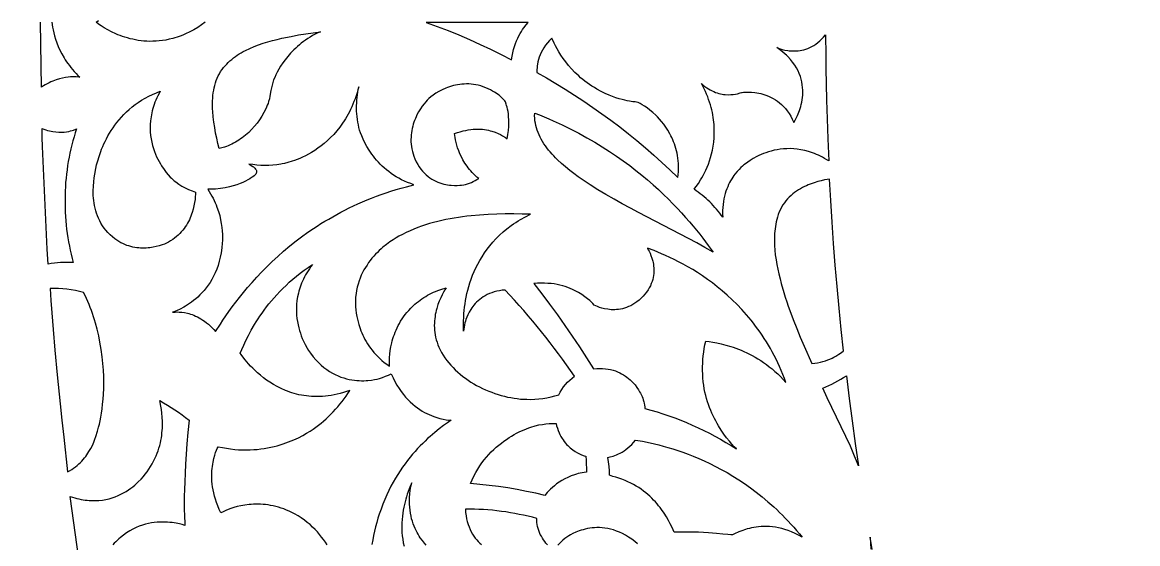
# Model space of a CAD drawing. Extents: x -570 to 570, y -570 to 570.
# Drawn here: x -482.2 to -340.3, y -66.3 to 0 of the extents above; entities that cross this region are included whole.
import ezdxf

# ---------------------------------------------------------------- set-up
doc = ezdxf.new("R2010")
doc.units = 0
doc.layers.add('LAYER_1', color=18, linetype='CONTINUOUS')
doc.layers.add('LAYER_2', color=174, linetype='CONTINUOUS')

msp = doc.modelspace()

# ---------------------------------------------------------------- linework, layer by layer
at = {"layer": 'LAYER_1'}
for points in [[(-458.91, 0), (-459.38, -0.34), (-459.87, -0.66), (-460.38, -0.96), (-460.89, -1.23), (-461.42, -1.48), (-461.69, -1.6), (-461.96, -1.7), (-462.23, -1.8), (-462.51, -1.9), (-462.79, -1.98), (-463.06, -2.06), (-463.5, -2.16), (-463.92, -2.25), (-464.35, -2.32), (-464.76, -2.36), (-465.17, -2.4), (-465.57, -2.41), (-465.96, -2.42), (-466.34, -2.4), (-466.72, -2.38), (-467.09, -2.34), (-467.45, -2.29), (-467.8, -2.23), (-468.15, -2.16), (-468.48, -2.08), (-468.81, -1.99), (-469.13, -1.9), (-469.44, -1.79), (-469.74, -1.68), (-470.03, -1.57), (-470.3, -1.45), (-470.83, -1.21), (-471.32, -0.96), (-471.76, -0.7), (-472.15, -0.45), (-472.5, -0.22), (-472.8, 0), (-472.5, 0.22)], [(-478.45, 0), (-478.35, -0.6), (-478.28, -0.95), (-478.19, -1.33), (-478.08, -1.73), (-477.95, -2.16), (-477.79, -2.6), (-477.61, -3.06), (-477.4, -3.53), (-477.16, -4.02), (-476.88, -4.51), (-476.72, -4.76), (-476.56, -5.01), (-476.39, -5.25), (-476.2, -5.5), (-476.01, -5.75), (-475.8, -6), (-475.58, -6.25), (-475.35, -6.5), (-475.11, -6.74), (-474.86, -6.99), (-475.01, -6.97), (-475.32, -6.94), (-475.53, -6.93), (-475.77, -6.93), (-476.05, -6.94), (-476.36, -6.96), (-476.7, -7.01), (-477.07, -7.09), (-477.46, -7.19), (-477.88, -7.32), (-478.32, -7.49), (-478.55, -7.58), (-478.79, -7.69), (-479.02, -7.81), (-479.27, -7.94), (-479.51, -8.09), (-479.77, -8.24), (-479.9, 0)], [(-443.42, -66.42), (-443.63, -66.09), (-443.86, -65.76), (-444.11, -65.43), (-444.37, -65.1), (-444.64, -64.78), (-444.94, -64.46), (-445.25, -64.16), (-445.58, -63.85), (-445.93, -63.56), (-446.3, -63.28), (-446.69, -63), (-447.1, -62.74), (-447.54, -62.49), (-447.89, -62.31), (-448.23, -62.14), (-448.58, -61.99), (-448.92, -61.86), (-449.26, -61.74), (-449.6, -61.63), (-449.94, -61.54), (-450.27, -61.47), (-450.6, -61.4), (-450.93, -61.35), (-451.25, -61.31), (-451.56, -61.28), (-451.87, -61.26), (-452.18, -61.25), (-452.48, -61.25), (-452.77, -61.26), (-453.06, -61.27), (-453.34, -61.29), (-453.87, -61.36), (-454.38, -61.45), (-454.85, -61.55), (-455.28, -61.67), (-455.67, -61.8), (-456.01, -61.93), (-456.31, -62.06), (-456.63, -62.21), (-456.94, -62.37), (-457.14, -61.92), (-457.32, -61.48), (-457.48, -61.05), (-457.62, -60.63), (-457.74, -60.22), (-457.83, -59.82), (-457.91, -59.43), (-457.98, -59.05), (-458.02, -58.69), (-458.06, -58.33), (-458.08, -57.98), (-458.08, -57.65), (-458.08, -57.33), (-458.06, -57.02), (-458.04, -56.72), (-458.01, -56.44), (-457.97, -56.17), (-457.92, -55.92), (-457.82, -55.45), (-457.71, -55.04), (-457.59, -54.69), (-457.48, -54.4), (-457.38, -54.18), (-457.28, -53.94), (-456.74, -54.05), (-456.21, -54.15), (-455.69, -54.23), (-455.17, -54.29), (-454.67, -54.33), (-454.18, -54.35), (-453.69, -54.35), (-453.21, -54.35), (-452.75, -54.32), (-452.29, -54.28), (-451.84, -54.23), (-451.41, -54.17), (-450.98, -54.1), (-450.57, -54.01), (-450.16, -53.92), (-449.77, -53.82), (-449.39, -53.71), (-449.02, -53.59), (-448.66, -53.47), (-448.32, -53.34), (-447.98, -53.21), (-447.66, -53.07), (-447.06, -52.8), (-446.51, -52.51), (-446.02, -52.24), (-445.58, -51.97), (-445.2, -51.72), (-444.86, -51.47), (-444.52, -51.22), (-444.18, -50.95), (-443.86, -50.68), (-443.54, -50.4), (-443.23, -50.1), (-442.92, -49.8), (-442.62, -49.49), (-442.33, -49.18), (-442.05, -48.86), (-441.78, -48.53), (-441.51, -48.19), (-441.25, -47.85), (-441, -47.51), (-440.76, -47.16), (-440.52, -46.8), (-440.93, -46.94), (-441.33, -47.07), (-441.73, -47.18), (-442.12, -47.27), (-442.51, -47.35), (-442.89, -47.42), (-443.26, -47.48), (-443.63, -47.52), (-443.99, -47.55), (-444.35, -47.57), (-444.7, -47.57), (-445.05, -47.57), (-445.38, -47.55), (-445.72, -47.53), (-446.05, -47.49), (-446.37, -47.45), (-446.68, -47.39), (-446.99, -47.33), (-447.29, -47.26), (-447.59, -47.18), (-447.88, -47.09), (-448.17, -47), (-448.45, -46.9), (-448.72, -46.79), (-449.25, -46.56), (-449.75, -46.31), (-450.23, -46.05), (-450.68, -45.76), (-451.11, -45.47), (-451.52, -45.17), (-451.9, -44.87), (-452.25, -44.57), (-452.58, -44.27), (-452.88, -43.97), (-453.16, -43.69), (-453.41, -43.41), (-453.83, -42.92), (-454.15, -42.51), (-454.36, -42.21), (-454.47, -42.06), (-454.26, -41.57), (-454.01, -41.03), (-453.74, -40.44), (-453.42, -39.8), (-453.06, -39.13), (-452.65, -38.43), (-452.43, -38.07), (-452.2, -37.7), (-451.95, -37.33), (-451.69, -36.95), (-451.41, -36.57), (-451.12, -36.18), (-450.81, -35.79), (-450.49, -35.4), (-450.16, -35.01), (-449.8, -34.62), (-449.43, -34.23), (-449.04, -33.83), (-448.64, -33.44), (-448.22, -33.05), (-447.78, -32.66), (-447.31, -32.28), (-446.84, -31.9), (-446.34, -31.52), (-445.82, -31.15), (-445.28, -30.79), (-445.47, -31.05), (-445.66, -31.32), (-445.83, -31.58), (-446, -31.85), (-446.15, -32.11), (-446.29, -32.37), (-446.42, -32.63), (-446.54, -32.89), (-446.65, -33.15), (-446.76, -33.4), (-446.85, -33.66), (-446.93, -33.91), (-447.01, -34.16), (-447.07, -34.41), (-447.18, -34.9), (-447.25, -35.38), (-447.3, -35.86), (-447.32, -36.32), (-447.32, -36.77), (-447.3, -37.21), (-447.25, -37.63), (-447.19, -38.04), (-447.11, -38.44), (-447.02, -38.82), (-446.92, -39.18), (-446.81, -39.53), (-446.69, -39.86), (-446.57, -40.17), (-446.44, -40.46), (-446.19, -40.97), (-445.96, -41.4), (-445.76, -41.73), (-445.53, -42.06), (-445.2, -42.5), (-444.86, -42.89), (-444.51, -43.25), (-444.16, -43.58), (-443.81, -43.88), (-443.45, -44.15), (-443.09, -44.39), (-442.73, -44.6), (-442.37, -44.78), (-442.01, -44.95), (-441.65, -45.09), (-441.3, -45.2), (-440.95, -45.3), (-440.6, -45.38), (-440.27, -45.44), (-439.94, -45.49), (-439.62, -45.52), (-439.31, -45.54), (-439.02, -45.55), (-438.73, -45.55), (-438.46, -45.54), (-438.21, -45.52), (-437.75, -45.47), (-437.36, -45.41), (-437.06, -45.34), (-436.74, -45.26), (-436.36, -45.13), (-435.98, -44.99), (-435.61, -44.83), (-435.24, -44.66), (-435.02, -45.17), (-434.78, -45.65), (-434.53, -46.11), (-434.26, -46.53), (-433.99, -46.93), (-433.71, -47.3), (-433.42, -47.64), (-433.13, -47.96), (-432.83, -48.26), (-432.52, -48.53), (-432.22, -48.78), (-431.91, -49.01), (-431.6, -49.22), (-431.3, -49.41), (-431, -49.58), (-430.7, -49.73), (-430.41, -49.87), (-430.12, -49.99), (-429.85, -50.09), (-429.58, -50.19), (-429.08, -50.34), (-428.64, -50.44), (-428.27, -50.51), (-427.97, -50.56), (-427.64, -50.59), (-428.1, -50.9), (-428.6, -51.26), (-429.14, -51.67), (-429.71, -52.13), (-430.31, -52.65), (-430.62, -52.92), (-430.93, -53.22), (-431.25, -53.53), (-431.57, -53.85), (-431.89, -54.19), (-432.21, -54.54), (-432.53, -54.91), (-432.85, -55.29), (-433.17, -55.69), (-433.48, -56.11), (-433.8, -56.55), (-434.1, -57), (-434.41, -57.47), (-434.71, -57.95), (-435, -58.46), (-435.28, -58.98), (-435.55, -59.52), (-435.82, -60.08), (-436.07, -60.65), (-436.32, -61.25), (-436.55, -61.87), (-436.77, -62.5), (-436.94, -63.04), (-437.1, -63.59), (-437.25, -64.13), (-437.38, -64.69), (-437.5, -65.24), (-437.61, -65.8), (-437.71, -66.36)], [(-474.98, -68.2), (-476.09, -60.27), (-475.81, -60.36), (-475.53, -60.45), (-475.25, -60.53), (-474.98, -60.59), (-474.71, -60.65), (-474.44, -60.7), (-474.18, -60.73), (-473.92, -60.76), (-473.67, -60.79), (-473.42, -60.8), (-472.93, -60.8), (-472.46, -60.78), (-472.01, -60.73), (-471.57, -60.65), (-471.15, -60.55), (-470.75, -60.44), (-470.36, -60.3), (-469.99, -60.15), (-469.64, -59.98), (-469.3, -59.81), (-468.98, -59.62), (-468.68, -59.43), (-468.4, -59.23), (-468.13, -59.03), (-467.88, -58.83), (-467.65, -58.62), (-467.44, -58.43), (-467.07, -58.06), (-466.77, -57.72), (-466.55, -57.45), (-466.32, -57.15), (-466.08, -56.81), (-465.87, -56.47), (-465.67, -56.13), (-465.48, -55.79), (-465.32, -55.46), (-465.17, -55.12), (-465.03, -54.78), (-464.91, -54.45), (-464.81, -54.12), (-464.71, -53.79), (-464.63, -53.46), (-464.56, -53.14), (-464.5, -52.82), (-464.46, -52.5), (-464.42, -52.19), (-464.39, -51.89), (-464.37, -51.59), (-464.36, -51.3), (-464.36, -50.73), (-464.39, -50.2), (-464.43, -49.7), (-464.49, -49.23), (-464.56, -48.81), (-464.7, -48.09), (-464.21, -48.36), (-463.72, -48.65), (-463.25, -48.94), (-462.77, -49.25), (-462.31, -49.57), (-461.86, -49.9), (-461.41, -50.24), (-460.97, -50.59), (-461.12, -52.12), (-461.25, -53.56), (-461.35, -54.91), (-461.43, -56.16), (-461.49, -57.32), (-461.53, -58.39), (-461.56, -59.37), (-461.58, -60.25), (-461.58, -61.74), (-461.55, -62.85), (-461.53, -63.58), (-461.51, -63.94), (-461.86, -63.83), (-462.19, -63.75), (-462.62, -63.67), (-463.13, -63.59), (-463.41, -63.56), (-463.7, -63.54), (-464.02, -63.52), (-464.34, -63.52), (-464.68, -63.53), (-465.03, -63.55), (-465.4, -63.59), (-465.77, -63.64), (-466.15, -63.71), (-466.53, -63.81), (-466.92, -63.92), (-467.32, -64.06), (-467.72, -64.23), (-468.12, -64.42), (-468.52, -64.64), (-468.92, -64.89), (-469.32, -65.17), (-469.71, -65.49), (-469.91, -65.66), (-470.1, -65.84), (-470.3, -66.02), (-470.49, -66.22), (-470.68, -66.43)], [(-430.81, -66.44), (-431.03, -66.19), (-431.28, -65.88), (-431.55, -65.51), (-431.69, -65.3), (-431.82, -65.07), (-431.96, -64.84), (-432.09, -64.58), (-432.21, -64.32), (-432.33, -64.03), (-432.45, -63.74), (-432.55, -63.42), (-432.65, -63.1), (-432.73, -62.76), (-432.8, -62.4), (-432.86, -62.03), (-432.9, -61.64), (-432.93, -61.24), (-432.93, -60.83), (-432.92, -60.4), (-432.88, -59.95), (-432.82, -59.49), (-432.74, -59.02), (-432.63, -58.53), (-432.82, -58.94), (-433.01, -59.43), (-433.21, -59.99), (-433.31, -60.3), (-433.4, -60.62), (-433.49, -60.95), (-433.57, -61.3), (-433.65, -61.65), (-433.72, -62.02), (-433.78, -62.4), (-433.83, -62.79), (-433.87, -63.19), (-433.89, -63.6), (-433.91, -64.01), (-433.9, -64.43), (-433.89, -64.85), (-433.85, -65.28), (-433.79, -65.71), (-433.72, -66.15), (-433.62, -66.58)], [(-415.38, -66.42), (-415.56, -66.21), (-415.72, -66), (-415.87, -65.78), (-416.02, -65.55), (-416.15, -65.32), (-416.28, -65.09), (-416.39, -64.85), (-416.48, -64.6), (-416.56, -64.35), (-416.63, -64.1), (-416.68, -63.85), (-416.71, -63.59), (-416.72, -63.33), (-416.72, -63.07), (-417.28, -62.92), (-417.84, -62.79), (-418.4, -62.66), (-418.96, -62.54), (-419.52, -62.43), (-420.09, -62.33), (-420.66, -62.24), (-421.23, -62.16), (-421.8, -62.09), (-422.37, -62.03), (-422.95, -61.98), (-423.52, -61.94), (-424.1, -61.91), (-424.67, -61.88), (-425.24, -61.87), (-425.82, -61.87), (-425.78, -62.3), (-425.73, -62.71), (-425.66, -63.1), (-425.57, -63.47), (-425.46, -63.82), (-425.34, -64.15), (-425.21, -64.46), (-425.06, -64.76), (-424.9, -65.04), (-424.73, -65.3), (-424.55, -65.55), (-424.37, -65.78), (-424.17, -65.99), (-423.98, -66.19), (-423.78, -66.38)], [(-403.93, -66.3), (-404.27, -66), (-404.65, -65.71), (-405.04, -65.44), (-405.44, -65.2), (-405.83, -64.99), (-406.21, -64.81), (-406.59, -64.66), (-406.97, -64.53), (-407.34, -64.43), (-407.7, -64.35), (-408.05, -64.29), (-408.4, -64.25), (-408.74, -64.23), (-409.07, -64.23), (-409.39, -64.24), (-409.7, -64.27), (-410, -64.31), (-410.29, -64.36), (-410.57, -64.42), (-410.83, -64.49), (-411.08, -64.56), (-411.32, -64.64), (-411.75, -64.81), (-412.13, -64.98), (-412.43, -65.14), (-412.67, -65.27), (-412.92, -65.43), (-413.16, -65.62), (-413.4, -65.81), (-413.63, -66.02), (-413.85, -66.23), (-414.06, -66.46)], [(-374.04, -67), (-374.31, -65.44), (-374.27, -66.2), (-374.24, -66.96)]]:
    msp.add_lwpolyline(points, dxfattribs=at)
for points in [[(-457.15, -16.03), (-457.3, -15.4), (-457.45, -14.74), (-457.59, -14.07), (-457.71, -13.39), (-457.82, -12.71), (-457.9, -12.02), (-457.96, -11.33), (-457.98, -10.98), (-457.99, -10.64), (-457.99, -10.3), (-457.98, -9.96), (-457.96, -9.63), (-457.93, -9.3), (-457.89, -8.97), (-457.84, -8.64), (-457.78, -8.33), (-457.7, -8.01), (-457.61, -7.7), (-457.51, -7.4), (-457.39, -7.11), (-457.26, -6.82), (-457.12, -6.54), (-456.96, -6.27), (-456.78, -6.01), (-456.58, -5.75), (-456.39, -5.53), (-456.19, -5.31), (-455.99, -5.1), (-455.77, -4.9), (-455.55, -4.71), (-455.32, -4.53), (-455.08, -4.35), (-454.84, -4.19), (-454.59, -4.02), (-454.33, -3.87), (-454.07, -3.72), (-453.81, -3.58), (-453.26, -3.32), (-452.7, -3.08), (-452.13, -2.86), (-451.55, -2.67), (-450.96, -2.48), (-450.36, -2.32), (-449.77, -2.17), (-449.17, -2.03), (-448, -1.79), (-447.06, -1.61), (-446.13, -1.46), (-444.25, -1.19), (-444.6, -1.35), (-444.93, -1.52), (-445.25, -1.69), (-445.56, -1.87), (-445.86, -2.06), (-446.15, -2.25), (-446.42, -2.45), (-446.69, -2.65), (-446.94, -2.85), (-447.18, -3.06), (-447.41, -3.27), (-447.64, -3.48), (-447.85, -3.69), (-448.05, -3.9), (-448.42, -4.33), (-448.76, -4.75), (-449.06, -5.17), (-449.32, -5.58), (-449.56, -5.97), (-449.76, -6.34), (-449.94, -6.69), (-450.08, -7.01), (-450.21, -7.3), (-450.27, -7.46), (-450.33, -7.63), (-450.42, -7.97), (-450.49, -8.32), (-450.56, -8.67), (-450.68, -9.37), (-450.76, -9.71), (-450.85, -10.06), (-450.93, -10.3), (-451.02, -10.53), (-451.12, -10.77), (-451.22, -11.01), (-451.45, -11.48), (-451.71, -11.93), (-452, -12.38), (-452.31, -12.81), (-452.65, -13.22), (-453.01, -13.62), (-453.38, -14), (-453.58, -14.17), (-453.78, -14.35), (-453.99, -14.51), (-454.2, -14.67), (-454.41, -14.83), (-454.63, -14.97), (-454.85, -15.11), (-455.07, -15.24), (-455.3, -15.37), (-455.53, -15.48), (-455.76, -15.59), (-456, -15.69), (-456.23, -15.78), (-456.48, -15.86), (-456.81, -15.95)], [(-417.84, -0.01), (-430.79, -0.01), (-429.4, -0.52), (-428.02, -1.05), (-426.65, -1.61), (-425.29, -2.2), (-423.94, -2.8), (-422.6, -3.43), (-421.27, -4.08), (-419.96, -4.76), (-419.88, -4.3), (-419.79, -3.87), (-419.69, -3.46), (-419.57, -3.07), (-419.44, -2.7), (-419.3, -2.35), (-419.15, -2.03), (-419, -1.72), (-418.85, -1.44), (-418.69, -1.17), (-418.54, -0.93), (-418.39, -0.71), (-418.1, -0.32)], [(-416.73, -6.39), (-415.51, -7.07), (-414.31, -7.78), (-413.11, -8.51), (-411.92, -9.26), (-410.75, -10.02), (-409.59, -10.81), (-408.44, -11.62), (-407.3, -12.45), (-406.18, -13.3), (-405.08, -14.16), (-403.99, -15.04), (-402.91, -15.95), (-401.85, -16.87), (-400.81, -17.8), (-399.79, -18.76), (-398.78, -19.73), (-398.73, -19.35), (-398.7, -18.99), (-398.69, -18.63), (-398.69, -18.28), (-398.7, -17.93), (-398.73, -17.59), (-398.77, -17.27), (-398.82, -16.94), (-398.88, -16.63), (-398.95, -16.32), (-399.03, -16.03), (-399.12, -15.74), (-399.21, -15.46), (-399.32, -15.18), (-399.43, -14.92), (-399.54, -14.66), (-399.66, -14.41), (-399.79, -14.17), (-400.05, -13.72), (-400.31, -13.31), (-400.58, -12.93), (-400.85, -12.59), (-401.11, -12.29), (-401.35, -12.03), (-401.57, -11.81), (-401.96, -11.46), (-402.33, -11.15), (-402.68, -10.89), (-403.01, -10.66), (-403.31, -10.48), (-403.59, -10.33), (-403.84, -10.21), (-404.05, -10.14), (-404.2, -10.12), (-404.5, -10.09), (-404.95, -10.03), (-405.22, -9.98), (-405.53, -9.91), (-405.87, -9.83), (-406.25, -9.72), (-406.65, -9.59), (-407.08, -9.44), (-407.54, -9.25), (-408.02, -9.03), (-408.53, -8.78), (-409.07, -8.49), (-409.4, -8.3), (-409.72, -8.1), (-410.03, -7.89), (-410.33, -7.68), (-410.61, -7.47), (-410.89, -7.25), (-411.15, -7.04), (-411.4, -6.82), (-411.64, -6.59), (-411.87, -6.37), (-412.3, -5.92), (-412.69, -5.47), (-413.05, -5.02), (-413.37, -4.59), (-413.65, -4.16), (-413.91, -3.74), (-414.13, -3.35), (-414.34, -2.98), (-414.51, -2.63), (-414.8, -2.02), (-415.1, -2.31), (-415.38, -2.61), (-415.62, -2.92), (-415.83, -3.23), (-416.01, -3.54), (-416.17, -3.84), (-416.3, -4.15), (-416.41, -4.45), (-416.51, -4.74), (-416.58, -5.03), (-416.63, -5.3), (-416.68, -5.55), (-416.7, -5.79), (-416.72, -6.01)], [(-395.78, -7.77), (-395.56, -7.97), (-395.33, -8.15), (-395.1, -8.32), (-394.87, -8.46), (-394.65, -8.59), (-394.43, -8.71), (-394.2, -8.81), (-393.99, -8.9), (-393.77, -8.97), (-393.56, -9.03), (-393.35, -9.09), (-393.15, -9.13), (-392.95, -9.16), (-392.76, -9.18), (-392.39, -9.2), (-392.05, -9.19), (-391.73, -9.16), (-391.46, -9.12), (-391.21, -9.07), (-390.86, -8.97), (-390.69, -8.92), (-390.59, -8.9), (-390.41, -8.88), (-390.14, -8.87), (-389.81, -8.86), (-389.42, -8.88), (-388.98, -8.92), (-388.74, -8.96), (-388.49, -9), (-388.24, -9.06), (-387.98, -9.12), (-387.72, -9.21), (-387.45, -9.3), (-387.18, -9.41), (-386.91, -9.54), (-386.64, -9.68), (-386.37, -9.85), (-386.11, -10.03), (-385.84, -10.23), (-385.59, -10.46), (-385.33, -10.7), (-385.09, -10.97), (-384.86, -11.27), (-384.63, -11.59), (-384.42, -11.94), (-384.22, -12.31), (-384.03, -12.72), (-383.87, -12.44), (-383.73, -12.18), (-383.57, -11.84), (-383.4, -11.44), (-383.31, -11.21), (-383.23, -10.97), (-383.15, -10.71), (-383.08, -10.44), (-383.02, -10.16), (-382.97, -9.87), (-382.92, -9.57), (-382.89, -9.26), (-382.88, -8.94), (-382.88, -8.61), (-382.9, -8.27), (-382.94, -7.93), (-383, -7.58), (-383.09, -7.23), (-383.19, -6.87), (-383.33, -6.52), (-383.49, -6.15), (-383.69, -5.79), (-383.91, -5.43), (-384.17, -5.07), (-384.46, -4.71), (-384.79, -4.35), (-384.95, -4.19), (-385.12, -4.03), (-385.46, -3.74), (-385.83, -3.47), (-386.2, -3.21), (-385.98, -3.3), (-385.77, -3.37), (-385.49, -3.45), (-385.17, -3.52), (-384.8, -3.58), (-384.6, -3.61), (-384.39, -3.63), (-384.17, -3.64), (-383.95, -3.64), (-383.71, -3.63), (-383.48, -3.61), (-383.23, -3.58), (-382.99, -3.54), (-382.74, -3.48), (-382.49, -3.41), (-382.23, -3.32), (-381.98, -3.21), (-381.72, -3.08), (-381.47, -2.94), (-381.22, -2.77), (-380.97, -2.58), (-380.72, -2.37), (-380.48, -2.13), (-380.24, -1.87), (-380.01, -1.58), (-379.97, -4.23), (-379.95, -5.9), (-379.91, -7.8), (-379.86, -9.91), (-379.79, -12.26), (-379.7, -14.83), (-379.58, -17.62), (-379.84, -17.46), (-380.11, -17.3), (-380.37, -17.16), (-380.63, -17.03), (-380.88, -16.9), (-381.14, -16.79), (-381.39, -16.68), (-381.65, -16.59), (-382.14, -16.42), (-382.63, -16.29), (-383.11, -16.19), (-383.58, -16.12), (-384.04, -16.07), (-384.49, -16.05), (-384.92, -16.06), (-385.34, -16.08), (-385.75, -16.13), (-386.15, -16.19), (-386.53, -16.27), (-386.9, -16.36), (-387.25, -16.46), (-387.58, -16.57), (-387.9, -16.69), (-388.19, -16.82), (-388.47, -16.94), (-388.74, -17.07), (-389.2, -17.33), (-389.58, -17.56), (-389.88, -17.76), (-390.18, -17.99), (-390.37, -18.13), (-390.54, -18.27), (-390.75, -18.46), (-390.99, -18.69), (-391.25, -18.97), (-391.52, -19.31), (-391.66, -19.49), (-391.8, -19.69), (-391.93, -19.9), (-392.07, -20.13), (-392.2, -20.37), (-392.32, -20.62), (-392.44, -20.89), (-392.56, -21.17), (-392.66, -21.46), (-392.76, -21.77), (-392.85, -22.1), (-392.92, -22.43), (-392.98, -22.79), (-393.03, -23.16), (-393.07, -23.54), (-393.09, -23.94), (-393.09, -24.35), (-393.07, -24.78), (-393.26, -24.52), (-393.45, -24.26), (-393.64, -24.01), (-393.85, -23.77), (-394.06, -23.52), (-394.27, -23.29), (-394.49, -23.05), (-394.72, -22.83), (-394.95, -22.6), (-395.19, -22.39), (-395.43, -22.18), (-395.68, -21.98), (-395.93, -21.78), (-396.19, -21.59), (-396.45, -21.4), (-396.71, -21.22), (-396.61, -21.1), (-396.43, -20.85), (-396.17, -20.49), (-395.88, -20.03), (-395.72, -19.75), (-395.55, -19.46), (-395.39, -19.14), (-395.22, -18.79), (-395.06, -18.42), (-394.9, -18.03), (-394.75, -17.61), (-394.61, -17.18), (-394.49, -16.72), (-394.38, -16.24), (-394.28, -15.75), (-394.21, -15.23), (-394.16, -14.7), (-394.14, -14.14), (-394.14, -13.57), (-394.15, -13.28), (-394.17, -12.99), (-394.2, -12.69), (-394.23, -12.38), (-394.28, -12.08), (-394.33, -11.77), (-394.39, -11.45), (-394.47, -11.13), (-394.55, -10.81), (-394.64, -10.49), (-394.74, -10.16), (-394.86, -9.83), (-394.98, -9.49), (-395.12, -9.15), (-395.27, -8.81), (-395.43, -8.47), (-395.6, -8.12)], [(-463.1, -36.86), (-462.91, -36.84), (-462.73, -36.83), (-462.5, -36.82), (-462.23, -36.83), (-461.91, -36.85), (-461.57, -36.9), (-461.19, -36.98), (-460.99, -37.03), (-460.78, -37.09), (-460.57, -37.16), (-460.36, -37.24), (-460.14, -37.34), (-459.91, -37.44), (-459.69, -37.56), (-459.46, -37.69), (-459.23, -37.84), (-458.99, -38), (-458.76, -38.18), (-458.52, -38.37), (-458.29, -38.58), (-458.06, -38.81), (-457.83, -39.05), (-457.6, -39.32), (-456.99, -38.37), (-456.66, -37.86), (-456.29, -37.32), (-455.9, -36.76), (-455.48, -36.18), (-455.03, -35.59), (-454.56, -34.97), (-454.06, -34.35), (-453.52, -33.71), (-452.96, -33.06), (-452.37, -32.41), (-451.75, -31.75), (-451.09, -31.08), (-450.41, -30.42), (-449.69, -29.75), (-448.94, -29.09), (-448.15, -28.43), (-447.33, -27.78), (-446.48, -27.14), (-446.04, -26.82), (-445.59, -26.51), (-445.13, -26.2), (-444.66, -25.89), (-444.19, -25.59), (-443.7, -25.29), (-443.21, -25), (-442.7, -24.71), (-442.19, -24.42), (-441.67, -24.14), (-441.14, -23.86), (-440.59, -23.59), (-440.04, -23.33), (-439.48, -23.07), (-438.91, -22.82), (-438.33, -22.58), (-437.74, -22.34), (-437.14, -22.11), (-436.53, -21.88), (-435.91, -21.67), (-435.28, -21.46), (-434.63, -21.26), (-433.98, -21.07), (-433.32, -20.89), (-432.36, -20.64), (-432.77, -20.5), (-433.17, -20.35), (-433.56, -20.18), (-433.93, -20.01), (-434.29, -19.82), (-434.63, -19.62), (-434.96, -19.41), (-435.27, -19.2), (-435.57, -18.98), (-435.86, -18.75), (-436.14, -18.51), (-436.4, -18.27), (-436.65, -18.03), (-436.88, -17.78), (-437.11, -17.53), (-437.32, -17.28), (-437.52, -17.03), (-437.71, -16.77), (-437.89, -16.52), (-438.05, -16.27), (-438.35, -15.78), (-438.61, -15.3), (-438.83, -14.85), (-439.01, -14.42), (-439.16, -14.03), (-439.27, -13.69), (-439.36, -13.36), (-439.43, -13.02), (-439.5, -12.68), (-439.55, -12.34), (-439.59, -11.99), (-439.63, -11.65), (-439.65, -11.3), (-439.65, -10.95), (-439.65, -10.6), (-439.64, -10.25), (-439.62, -9.9), (-439.59, -9.56), (-439.55, -9.21), (-439.5, -8.87), (-439.45, -8.53), (-439.38, -8.19), (-439.49, -8.58), (-439.6, -8.97), (-439.73, -9.34), (-439.85, -9.71), (-439.99, -10.06), (-440.13, -10.41), (-440.27, -10.74), (-440.43, -11.06), (-440.58, -11.38), (-440.74, -11.68), (-440.91, -11.98), (-441.08, -12.27), (-441.26, -12.54), (-441.43, -12.81), (-441.62, -13.07), (-441.8, -13.32), (-442.18, -13.8), (-442.57, -14.25), (-442.97, -14.66), (-443.37, -15.04), (-443.78, -15.39), (-444.18, -15.72), (-444.59, -16.01), (-444.99, -16.29), (-445.39, -16.53), (-445.78, -16.76), (-446.16, -16.96), (-446.53, -17.13), (-446.89, -17.29), (-447.23, -17.43), (-447.55, -17.55), (-447.85, -17.66), (-448.39, -17.82), (-448.82, -17.93), (-449.12, -18), (-449.28, -18.03), (-449.79, -18.11), (-450.3, -18.16), (-450.82, -18.19), (-451.33, -18.19), (-451.85, -18.18), (-452.37, -18.14), (-452.88, -18.09), (-453.39, -18.01), (-453.26, -18.08), (-453.08, -18.18), (-452.87, -18.31), (-452.77, -18.38), (-452.68, -18.46), (-452.59, -18.55), (-452.51, -18.65), (-452.45, -18.75), (-452.41, -18.85), (-452.38, -18.96), (-452.39, -19.07), (-452.42, -19.19), (-452.48, -19.31), (-452.51, -19.35), (-452.59, -19.42), (-452.69, -19.51), (-452.84, -19.62), (-453.02, -19.74), (-453.23, -19.88), (-453.49, -20.03), (-453.78, -20.18), (-454.12, -20.34), (-454.49, -20.49), (-454.9, -20.64), (-455.36, -20.78), (-455.85, -20.91), (-456.39, -21.02), (-456.97, -21.12), (-457.59, -21.19), (-457.84, -21.21), (-458.09, -21.22), (-458.59, -21.22), (-458.4, -21.51), (-458.23, -21.79), (-458.07, -22.08), (-457.92, -22.37), (-457.78, -22.65), (-457.65, -22.94), (-457.53, -23.22), (-457.43, -23.49), (-457.24, -24.04), (-457.08, -24.57), (-456.96, -25.09), (-456.87, -25.59), (-456.8, -26.07), (-456.76, -26.52), (-456.73, -26.96), (-456.72, -27.36), (-456.73, -27.74), (-456.75, -28.09), (-456.81, -28.68), (-456.89, -29.28), (-457, -29.84), (-457.14, -30.38), (-457.29, -30.89), (-457.46, -31.38), (-457.65, -31.84), (-457.86, -32.27), (-458.08, -32.68), (-458.31, -33.07), (-458.55, -33.43), (-458.81, -33.77), (-459.06, -34.09), (-459.33, -34.39), (-459.59, -34.66), (-459.86, -34.92), (-460.13, -35.16), (-460.4, -35.38), (-460.66, -35.58), (-460.92, -35.76), (-461.18, -35.93), (-461.42, -36.08), (-461.66, -36.22), (-462.09, -36.44), (-462.47, -36.62), (-462.77, -36.74)], [(-424.12, -19.85), (-424.34, -19.67), (-424.55, -19.48), (-424.75, -19.28), (-424.94, -19.09), (-425.12, -18.89), (-425.29, -18.69), (-425.45, -18.49), (-425.6, -18.29), (-425.88, -17.89), (-426.12, -17.49), (-426.33, -17.09), (-426.51, -16.7), (-426.66, -16.32), (-426.8, -15.95), (-426.9, -15.6), (-426.99, -15.26), (-427.06, -14.94), (-427.12, -14.65), (-427.19, -14.15), (-426.82, -14.01), (-426.46, -13.9), (-426.11, -13.8), (-425.77, -13.73), (-425.44, -13.66), (-425.12, -13.62), (-424.81, -13.59), (-424.5, -13.58), (-424.21, -13.57), (-423.93, -13.58), (-423.65, -13.6), (-423.39, -13.64), (-423.13, -13.68), (-422.89, -13.72), (-422.66, -13.78), (-422.44, -13.84), (-422.03, -13.97), (-421.66, -14.12), (-421.35, -14.27), (-421.08, -14.42), (-420.69, -14.66), (-420.51, -14.79), (-420.41, -14.24), (-420.34, -13.73), (-420.3, -13.25), (-420.28, -12.8), (-420.29, -12.39), (-420.31, -12), (-420.34, -11.65), (-420.39, -11.33), (-420.45, -11.04), (-420.51, -10.79), (-420.57, -10.57), (-420.63, -10.39), (-420.73, -10.12), (-420.79, -10), (-420.84, -9.93), (-420.95, -9.8), (-421.13, -9.62), (-421.38, -9.39), (-421.53, -9.27), (-421.71, -9.14), (-421.9, -9), (-422.12, -8.87), (-422.36, -8.73), (-422.62, -8.59), (-422.91, -8.45), (-423.22, -8.31), (-423.54, -8.19), (-423.86, -8.09), (-424.17, -8), (-424.48, -7.94), (-424.78, -7.89), (-425.09, -7.85), (-425.39, -7.83), (-425.68, -7.83), (-425.97, -7.84), (-426.25, -7.86), (-426.53, -7.89), (-426.81, -7.93), (-427.08, -7.99), (-427.34, -8.05), (-427.6, -8.12), (-427.84, -8.2), (-428.09, -8.29), (-428.32, -8.38), (-428.77, -8.58), (-429.18, -8.8), (-429.56, -9.02), (-429.9, -9.25), (-430.2, -9.47), (-430.45, -9.68), (-430.66, -9.88), (-430.86, -10.09), (-431.07, -10.34), (-431.3, -10.64), (-431.53, -10.98), (-431.76, -11.36), (-431.98, -11.78), (-432.08, -12), (-432.18, -12.23), (-432.28, -12.46), (-432.37, -12.71), (-432.45, -12.96), (-432.52, -13.22), (-432.58, -13.48), (-432.64, -13.75), (-432.68, -14.03), (-432.71, -14.31), (-432.73, -14.59), (-432.74, -14.89), (-432.74, -15.18), (-432.72, -15.48), (-432.68, -15.78), (-432.63, -16.09), (-432.56, -16.4), (-432.47, -16.71), (-432.36, -17.03), (-432.24, -17.35), (-432.07, -17.72), (-431.88, -18.06), (-431.69, -18.38), (-431.48, -18.67), (-431.26, -18.93), (-431.03, -19.18), (-430.8, -19.4), (-430.56, -19.6), (-430.32, -19.78), (-430.07, -19.94), (-429.82, -20.08), (-429.56, -20.21), (-429.31, -20.32), (-429.06, -20.41), (-428.81, -20.49), (-428.56, -20.56), (-428.32, -20.61), (-428.08, -20.65), (-427.85, -20.69), (-427.63, -20.71), (-427.22, -20.74), (-426.85, -20.74), (-426.53, -20.72), (-426.29, -20.7), (-426.03, -20.66), (-425.78, -20.6), (-425.53, -20.52), (-425.28, -20.44), (-425.04, -20.34), (-424.81, -20.23), (-424.57, -20.11), (-424.35, -19.99)], [(-464.65, -8.77), (-464.8, -9.05), (-464.95, -9.33), (-465.08, -9.61), (-465.2, -9.89), (-465.31, -10.16), (-465.41, -10.44), (-465.5, -10.7), (-465.58, -10.97), (-465.65, -11.23), (-465.71, -11.5), (-465.77, -11.75), (-465.81, -12.01), (-465.88, -12.51), (-465.92, -13), (-465.93, -13.47), (-465.91, -13.94), (-465.87, -14.38), (-465.8, -14.82), (-465.72, -15.24), (-465.62, -15.64), (-465.51, -16.03), (-465.38, -16.4), (-465.24, -16.75), (-465.1, -17.09), (-464.95, -17.41), (-464.79, -17.71), (-464.63, -17.99), (-464.47, -18.25), (-464.16, -18.71), (-463.88, -19.09), (-463.65, -19.38), (-463.38, -19.67), (-463.21, -19.83), (-463.04, -19.99), (-462.86, -20.14), (-462.67, -20.29), (-462.28, -20.56), (-461.88, -20.81), (-461.46, -21.04), (-461.03, -21.25), (-460.59, -21.43), (-460.14, -21.58), (-460.15, -21.85), (-460.18, -22.17), (-460.21, -22.52), (-460.27, -22.9), (-460.35, -23.31), (-460.45, -23.73), (-460.58, -24.18), (-460.65, -24.4), (-460.74, -24.63), (-460.83, -24.86), (-460.93, -25.09), (-461.05, -25.31), (-461.17, -25.54), (-461.3, -25.77), (-461.45, -25.99), (-461.61, -26.21), (-461.77, -26.43), (-461.96, -26.64), (-462.15, -26.85), (-462.36, -27.05), (-462.58, -27.24), (-462.81, -27.43), (-463.06, -27.61), (-463.33, -27.79), (-463.61, -27.95), (-463.83, -28.06), (-464.1, -28.18), (-464.41, -28.3), (-464.76, -28.41), (-465.14, -28.51), (-465.54, -28.6), (-465.97, -28.66), (-466.2, -28.68), (-466.43, -28.7), (-466.66, -28.71), (-466.9, -28.71), (-467.14, -28.7), (-467.38, -28.68), (-467.63, -28.66), (-467.88, -28.62), (-468.13, -28.57), (-468.38, -28.51), (-468.64, -28.43), (-468.89, -28.35), (-469.15, -28.25), (-469.4, -28.13), (-469.65, -28.01), (-469.91, -27.86), (-470.16, -27.7), (-470.41, -27.53), (-470.73, -27.27), (-471.03, -27), (-471.31, -26.72), (-471.56, -26.44), (-471.79, -26.15), (-472, -25.85), (-472.19, -25.54), (-472.35, -25.23), (-472.5, -24.91), (-472.64, -24.59), (-472.75, -24.27), (-472.85, -23.95), (-472.93, -23.63), (-473, -23.3), (-473.06, -22.98), (-473.1, -22.66), (-473.14, -22.35), (-473.16, -22.03), (-473.17, -21.73), (-473.17, -21.42), (-473.15, -20.84), (-473.11, -20.29), (-473.05, -19.78), (-472.98, -19.31), (-472.84, -18.56), (-472.74, -18.11), (-472.6, -17.6), (-472.43, -17.04), (-472.22, -16.44), (-472.1, -16.12), (-471.96, -15.8), (-471.81, -15.46), (-471.65, -15.13), (-471.48, -14.79), (-471.3, -14.44), (-471.1, -14.1), (-470.88, -13.75), (-470.65, -13.41), (-470.41, -13.06), (-470.15, -12.72), (-469.87, -12.38), (-469.58, -12.04), (-469.27, -11.71), (-468.94, -11.39), (-468.6, -11.07), (-468.23, -10.76), (-467.85, -10.46), (-467.45, -10.18), (-467.02, -9.9), (-466.58, -9.64), (-466.11, -9.39), (-465.63, -9.16), (-465.12, -8.95)], [(-394.3, -29.23), (-395.33, -28.63), (-396.37, -28.05), (-397.42, -27.49), (-398.47, -26.93), (-400.59, -25.83), (-402.71, -24.74), (-403.77, -24.19), (-404.82, -23.64), (-405.87, -23.07), (-406.9, -22.49), (-407.93, -21.89), (-408.95, -21.28), (-409.95, -20.64), (-410.45, -20.32), (-410.94, -19.99), (-411.47, -19.62), (-412, -19.23), (-412.54, -18.82), (-413.07, -18.39), (-413.58, -17.94), (-414.08, -17.47), (-414.33, -17.23), (-414.56, -16.99), (-414.79, -16.74), (-415.02, -16.48), (-415.23, -16.23), (-415.44, -15.96), (-415.63, -15.7), (-415.82, -15.43), (-415.99, -15.15), (-416.16, -14.87), (-416.31, -14.59), (-416.44, -14.3), (-416.57, -14.01), (-416.68, -13.72), (-416.77, -13.42), (-416.85, -13.12), (-416.91, -12.82), (-416.96, -12.51), (-416.99, -12.2), (-417, -11.88), (-416.98, -11.54), (-416.38, -11.78), (-415.79, -12.02), (-415.2, -12.27), (-414.63, -12.52), (-413.5, -13.03), (-412.41, -13.56), (-411.36, -14.11), (-410.34, -14.67), (-409.35, -15.24), (-408.4, -15.82), (-407.48, -16.4), (-406.59, -17), (-405.74, -17.6), (-404.91, -18.21), (-404.12, -18.82), (-403.36, -19.43), (-402.63, -20.04), (-401.92, -20.65), (-401.25, -21.26), (-400.6, -21.87), (-399.99, -22.47), (-399.4, -23.06), (-398.84, -23.65), (-398.3, -24.23), (-397.79, -24.79), (-397.31, -25.35), (-396.85, -25.9), (-396.41, -26.42), (-396, -26.94), (-395.62, -27.44), (-394.92, -28.37)], [(-478.9, -30.72), (-479.02, -28.85), (-479.12, -26.99), (-479.3, -23.26), (-479.62, -15.8), (-479.66, -14.66), (-479.68, -13.51), (-479.44, -13.6), (-479.21, -13.68), (-478.98, -13.74), (-478.75, -13.8), (-478.32, -13.89), (-477.92, -13.94), (-477.54, -13.97), (-477.18, -13.97), (-476.86, -13.95), (-476.56, -13.92), (-476.29, -13.87), (-476.05, -13.81), (-475.84, -13.75), (-475.66, -13.69), (-475.4, -13.59), (-475.28, -13.54), (-475.45, -14.04), (-475.61, -14.55), (-475.75, -15.06), (-475.89, -15.58), (-476.02, -16.1), (-476.14, -16.62), (-476.24, -17.15), (-476.34, -17.68), (-476.43, -18.21), (-476.5, -18.74), (-476.57, -19.28), (-476.63, -19.82), (-476.68, -20.36), (-476.71, -20.9), (-476.74, -21.44), (-476.76, -21.98), (-476.76, -22.53), (-476.76, -23.07), (-476.75, -23.61), (-476.73, -24.15), (-476.7, -24.69), (-476.66, -25.23), (-476.61, -25.77), (-476.55, -26.31), (-476.48, -26.84), (-476.4, -27.38), (-476.31, -27.91), (-476.21, -28.44), (-476.1, -28.96), (-475.99, -29.48), (-475.86, -30), (-475.72, -30.51), (-476.12, -30.51), (-476.52, -30.51), (-476.92, -30.52), (-477.32, -30.54), (-477.72, -30.57), (-478.11, -30.61), (-478.51, -30.66)], [(-379.47, -19.92), (-379.78, -19.97), (-380.14, -20.04), (-380.54, -20.13), (-380.98, -20.25), (-381.45, -20.39), (-381.93, -20.56), (-382.18, -20.66), (-382.43, -20.77), (-382.68, -20.88), (-382.93, -21.01), (-383.18, -21.15), (-383.43, -21.3), (-383.68, -21.46), (-383.92, -21.63), (-384.15, -21.81), (-384.38, -22.01), (-384.6, -22.22), (-384.82, -22.45), (-385.02, -22.68), (-385.22, -22.94), (-385.4, -23.2), (-385.57, -23.49), (-385.73, -23.79), (-385.87, -24.1), (-386, -24.43), (-386.11, -24.78), (-386.19, -25.07), (-386.26, -25.36), (-386.32, -25.66), (-386.37, -25.95), (-386.41, -26.25), (-386.45, -26.54), (-386.47, -26.84), (-386.49, -27.14), (-386.5, -27.75), (-386.48, -28.35), (-386.44, -28.96), (-386.38, -29.57), (-386.29, -30.18), (-386.18, -30.78), (-386.06, -31.39), (-385.93, -31.99), (-385.78, -32.59), (-385.62, -33.18), (-385.29, -34.35), (-385.12, -34.93), (-384.93, -35.51), (-384.74, -36.08), (-384.54, -36.65), (-384.11, -37.79), (-383.66, -38.92), (-383.2, -40.04), (-382.72, -41.15), (-381.74, -43.38), (-381.35, -43.33), (-380.99, -43.27), (-380.64, -43.2), (-380.31, -43.11), (-379.99, -43.01), (-379.7, -42.91), (-379.42, -42.8), (-379.16, -42.68), (-378.92, -42.56), (-378.69, -42.44), (-378.29, -42.2), (-377.95, -41.97), (-377.69, -41.77), (-377.98, -39.04), (-378.25, -36.32), (-378.51, -33.59), (-378.75, -30.86), (-378.97, -28.13), (-379.16, -25.39), (-379.33, -22.66)], [(-435.48, -43.69), (-435.49, -43.38), (-435.49, -43.02), (-435.47, -42.62), (-435.43, -42.19), (-435.37, -41.73), (-435.29, -41.24), (-435.18, -40.73), (-435.11, -40.47), (-435.03, -40.2), (-434.95, -39.93), (-434.85, -39.66), (-434.74, -39.38), (-434.63, -39.11), (-434.5, -38.83), (-434.36, -38.55), (-434.21, -38.27), (-434.05, -37.99), (-433.87, -37.71), (-433.68, -37.44), (-433.47, -37.16), (-433.26, -36.89), (-433.02, -36.62), (-432.77, -36.35), (-432.51, -36.09), (-432.23, -35.83), (-432.02, -35.65), (-431.8, -35.47), (-431.57, -35.31), (-431.34, -35.14), (-431.11, -34.99), (-430.86, -34.84), (-430.62, -34.7), (-430.37, -34.57), (-430.12, -34.44), (-429.86, -34.32), (-429.6, -34.21), (-429.33, -34.1), (-429.07, -34.01), (-428.8, -33.92), (-428.26, -33.76), (-428.42, -34.01), (-428.59, -34.31), (-428.77, -34.65), (-428.95, -35.02), (-429.13, -35.44), (-429.3, -35.88), (-429.45, -36.36), (-429.52, -36.61), (-429.58, -36.87), (-429.64, -37.13), (-429.68, -37.4), (-429.72, -37.68), (-429.75, -37.96), (-429.76, -38.24), (-429.77, -38.53), (-429.76, -38.83), (-429.74, -39.13), (-429.71, -39.43), (-429.66, -39.73), (-429.6, -40.04), (-429.52, -40.35), (-429.42, -40.67), (-429.31, -40.98), (-429.18, -41.3), (-429.03, -41.62), (-428.84, -41.97), (-428.63, -42.31), (-428.41, -42.65), (-428.18, -42.97), (-427.93, -43.29), (-427.66, -43.6), (-427.39, -43.89), (-427.1, -44.18), (-426.79, -44.46), (-426.48, -44.73), (-426.15, -45), (-425.82, -45.25), (-425.47, -45.49), (-425.12, -45.72), (-424.76, -45.94), (-424.39, -46.15), (-424.01, -46.35), (-423.63, -46.54), (-423.25, -46.71), (-422.85, -46.88), (-422.46, -47.03), (-422.06, -47.18), (-421.65, -47.31), (-421.25, -47.43), (-420.84, -47.53), (-420.44, -47.63), (-420.03, -47.71), (-419.62, -47.78), (-419.22, -47.83), (-418.81, -47.88), (-418.41, -47.91), (-418.01, -47.92), (-417.5, -47.93), (-416.98, -47.9), (-416.46, -47.86), (-415.95, -47.8), (-415.43, -47.72), (-414.92, -47.61), (-414.42, -47.49), (-413.92, -47.34), (-413.74, -47), (-413.53, -46.67), (-413.31, -46.35), (-413.06, -46.05), (-412.8, -45.75), (-412.52, -45.48), (-412.23, -45.22), (-411.92, -44.98), (-412.43, -44.26), (-412.93, -43.54), (-413.45, -42.83), (-413.97, -42.12), (-414.5, -41.42), (-415.04, -40.72), (-415.58, -40.03), (-416.13, -39.34), (-416.68, -38.66), (-417.24, -37.98), (-417.81, -37.31), (-418.38, -36.64), (-418.96, -35.98), (-419.55, -35.32), (-420.14, -34.67), (-420.74, -34.03), (-421.12, -34.06), (-421.49, -34.11), (-421.83, -34.18), (-422.16, -34.27), (-422.47, -34.37), (-422.76, -34.49), (-423.04, -34.61), (-423.3, -34.75), (-423.55, -34.9), (-423.78, -35.06), (-423.99, -35.23), (-424.19, -35.4), (-424.38, -35.58), (-424.56, -35.76), (-424.72, -35.94), (-424.86, -36.13), (-425, -36.31), (-425.12, -36.49), (-425.34, -36.85), (-425.51, -37.19), (-425.65, -37.49), (-425.75, -37.76), (-425.82, -37.97), (-425.89, -38.2), (-425.94, -38.47), (-425.98, -38.73), (-426.04, -39.27), (-426.05, -38.72), (-426.05, -38.09), (-426.02, -37.38), (-426, -37.01), (-425.96, -36.62), (-425.92, -36.21), (-425.86, -35.8), (-425.79, -35.37), (-425.71, -34.93), (-425.61, -34.49), (-425.5, -34.03), (-425.37, -33.57), (-425.23, -33.11), (-425.07, -32.63), (-424.89, -32.16), (-424.7, -31.69), (-424.48, -31.21), (-424.24, -30.73), (-423.98, -30.26), (-423.7, -29.79), (-423.39, -29.32), (-423.06, -28.85), (-422.71, -28.39), (-422.33, -27.94), (-421.92, -27.5), (-421.48, -27.07), (-421.02, -26.65), (-420.52, -26.24), (-420, -25.84), (-419.7, -25.63), (-419.41, -25.43), (-419.1, -25.24), (-418.79, -25.06), (-418.16, -24.71), (-417.52, -24.39), (-418.59, -24.37), (-419.67, -24.36), (-420.75, -24.36), (-421.83, -24.39), (-422.92, -24.43), (-424.01, -24.5), (-425.09, -24.6), (-425.63, -24.66), (-426.17, -24.72), (-426.7, -24.8), (-427.24, -24.88), (-427.77, -24.98), (-428.29, -25.08), (-428.82, -25.19), (-429.34, -25.31), (-429.86, -25.45), (-430.37, -25.59), (-430.88, -25.75), (-431.38, -25.92), (-431.88, -26.1), (-432.38, -26.29), (-432.86, -26.5), (-433.35, -26.72), (-433.82, -26.95), (-434.29, -27.2), (-434.63, -27.39), (-435, -27.63), (-435.42, -27.91), (-435.86, -28.23), (-436.32, -28.6), (-436.55, -28.81), (-436.78, -29.02), (-437.01, -29.25), (-437.25, -29.48), (-437.47, -29.73), (-437.7, -29.99), (-437.92, -30.27), (-438.13, -30.55), (-438.33, -30.85), (-438.53, -31.16), (-438.72, -31.48), (-438.9, -31.81), (-439.06, -32.16), (-439.21, -32.52), (-439.35, -32.88), (-439.47, -33.27), (-439.57, -33.66), (-439.66, -34.07), (-439.73, -34.49), (-439.78, -34.92), (-439.8, -35.37), (-439.81, -35.82), (-439.79, -36.16), (-439.76, -36.54), (-439.71, -36.95), (-439.63, -37.41), (-439.52, -37.89), (-439.38, -38.4), (-439.3, -38.67), (-439.21, -38.93), (-439.1, -39.2), (-438.99, -39.48), (-438.87, -39.75), (-438.74, -40.03), (-438.59, -40.31), (-438.44, -40.58), (-438.27, -40.86), (-438.09, -41.14), (-437.89, -41.41), (-437.68, -41.68), (-437.46, -41.95), (-437.22, -42.22), (-436.97, -42.48), (-436.71, -42.73), (-436.43, -42.98), (-436.13, -43.23), (-435.82, -43.46)], [(-395.23, -40.54), (-394.81, -40.59), (-394.34, -40.66), (-393.83, -40.76), (-393.27, -40.88), (-392.68, -41.03), (-392.05, -41.21), (-391.73, -41.31), (-391.4, -41.43), (-391.06, -41.55), (-390.72, -41.69), (-390.37, -41.84), (-390.02, -42), (-389.67, -42.17), (-389.31, -42.36), (-388.95, -42.55), (-388.59, -42.77), (-388.23, -42.99), (-387.87, -43.24), (-387.51, -43.49), (-387.15, -43.77), (-386.79, -44.06), (-386.43, -44.37), (-386.07, -44.69), (-385.72, -45.03), (-385.37, -45.39), (-385.02, -45.77), (-385.21, -45.26), (-385.41, -44.75), (-385.62, -44.25), (-385.84, -43.76), (-386.06, -43.28), (-386.29, -42.81), (-386.52, -42.35), (-386.76, -41.9), (-387.01, -41.45), (-387.26, -41.02), (-387.52, -40.6), (-387.78, -40.18), (-388.05, -39.78), (-388.32, -39.38), (-388.6, -38.99), (-388.88, -38.61), (-389.16, -38.24), (-389.45, -37.87), (-389.74, -37.52), (-390.04, -37.17), (-390.64, -36.5), (-391.25, -35.86), (-391.87, -35.26), (-392.5, -34.68), (-393.13, -34.13), (-393.76, -33.62), (-394.39, -33.13), (-395.02, -32.67), (-395.65, -32.23), (-396.27, -31.82), (-396.89, -31.44), (-397.5, -31.08), (-398.09, -30.74), (-398.68, -30.43), (-399.25, -30.15), (-399.8, -29.88), (-400.33, -29.63), (-400.85, -29.41), (-401.34, -29.2), (-401.8, -29.02), (-402.66, -28.7), (-402.54, -28.9), (-402.44, -29.09), (-402.32, -29.33), (-402.2, -29.62), (-402.08, -29.96), (-401.98, -30.34), (-401.93, -30.55), (-401.89, -30.76), (-401.86, -30.98), (-401.84, -31.2), (-401.83, -31.44), (-401.83, -31.68), (-401.85, -31.92), (-401.88, -32.17), (-401.92, -32.43), (-401.98, -32.69), (-402.06, -32.95), (-402.16, -33.21), (-402.27, -33.48), (-402.41, -33.75), (-402.57, -34.02), (-402.76, -34.28), (-402.96, -34.55), (-403.2, -34.82), (-403.46, -35.08), (-403.72, -35.32), (-403.98, -35.53), (-404.24, -35.71), (-404.51, -35.88), (-404.77, -36.02), (-405.04, -36.14), (-405.3, -36.25), (-405.56, -36.33), (-405.82, -36.4), (-406.07, -36.46), (-406.32, -36.5), (-406.57, -36.52), (-406.81, -36.53), (-407.04, -36.54), (-407.27, -36.53), (-407.49, -36.51), (-407.7, -36.48), (-408.1, -36.42), (-408.45, -36.33), (-408.76, -36.23), (-409.02, -36.14), (-409.21, -36.05), (-409.42, -35.95), (-409.6, -35.76), (-409.77, -35.59), (-409.99, -35.38), (-410.27, -35.14), (-410.6, -34.88), (-410.98, -34.61), (-411.19, -34.47), (-411.42, -34.33), (-411.67, -34.2), (-411.92, -34.07), (-412.19, -33.94), (-412.48, -33.82), (-412.78, -33.7), (-413.1, -33.59), (-413.43, -33.49), (-413.78, -33.41), (-414.14, -33.33), (-414.52, -33.26), (-414.91, -33.21), (-415.32, -33.18), (-415.75, -33.16), (-416.19, -33.15), (-416.65, -33.17), (-417.12, -33.21), (-416.1, -34.51), (-415.1, -35.83), (-414.11, -37.17), (-413.15, -38.52), (-412.21, -39.88), (-411.29, -41.26), (-410.39, -42.65), (-409.5, -44.06), (-409.1, -44.02), (-408.72, -44.01), (-408.35, -44.01), (-408, -44.04), (-407.66, -44.09), (-407.33, -44.15), (-407.02, -44.23), (-406.73, -44.32), (-406.45, -44.43), (-406.18, -44.55), (-405.93, -44.68), (-405.69, -44.82), (-405.46, -44.97), (-405.25, -45.12), (-405.05, -45.28), (-404.86, -45.44), (-404.69, -45.6), (-404.52, -45.77), (-404.23, -46.09), (-403.99, -46.41), (-403.79, -46.7), (-403.64, -46.95), (-403.53, -47.15), (-403.42, -47.38), (-403.33, -47.58), (-403.25, -47.79), (-403.18, -48), (-403.12, -48.22), (-403.07, -48.43), (-403.03, -48.65), (-402.99, -48.87), (-402.97, -49.09), (-402.2, -49.3), (-401.43, -49.52), (-400.67, -49.77), (-399.92, -50.02), (-399.16, -50.29), (-398.42, -50.58), (-397.67, -50.88), (-396.94, -51.2), (-396.21, -51.53), (-395.49, -51.87), (-394.77, -52.23), (-394.06, -52.6), (-393.37, -52.99), (-392.67, -53.39), (-391.99, -53.8), (-391.32, -54.23), (-391.6, -53.94), (-391.9, -53.6), (-392.22, -53.22), (-392.57, -52.8), (-392.92, -52.34), (-393.27, -51.83), (-393.62, -51.27), (-393.79, -50.98), (-393.96, -50.67), (-394.13, -50.35), (-394.29, -50.03), (-394.45, -49.69), (-394.6, -49.34), (-394.74, -48.98), (-394.88, -48.6), (-395, -48.22), (-395.12, -47.82), (-395.23, -47.42), (-395.33, -47), (-395.41, -46.57), (-395.48, -46.13), (-395.54, -45.68), (-395.59, -45.21), (-395.62, -44.74), (-395.64, -44.25), (-395.64, -43.78), (-395.62, -43.32), (-395.59, -42.85), (-395.54, -42.38), (-395.48, -41.92), (-395.41, -41.46), (-395.33, -41)], [(-476.44, -57.15), (-476.17, -57), (-475.91, -56.84), (-475.67, -56.68), (-475.44, -56.5), (-475.22, -56.33), (-475.01, -56.14), (-474.81, -55.96), (-474.62, -55.77), (-474.44, -55.57), (-474.28, -55.37), (-474.12, -55.18), (-473.98, -54.97), (-473.71, -54.57), (-473.48, -54.17), (-473.27, -53.77), (-473.1, -53.37), (-472.95, -52.99), (-472.83, -52.63), (-472.63, -51.98), (-472.49, -51.44), (-472.39, -51.06), (-472.3, -50.64), (-472.2, -50.18), (-472.12, -49.67), (-472.04, -49.12), (-471.97, -48.54), (-471.91, -47.91), (-471.86, -47.25), (-471.84, -46.55), (-471.83, -45.81), (-471.84, -45.04), (-471.88, -44.23), (-471.94, -43.38), (-472.03, -42.5), (-472.15, -41.59), (-472.31, -40.64), (-472.47, -39.83), (-472.66, -39.02), (-472.88, -38.22), (-473, -37.82), (-473.12, -37.42), (-473.26, -37.03), (-473.4, -36.64), (-473.55, -36.25), (-473.7, -35.87), (-473.87, -35.49), (-474.04, -35.11), (-474.21, -34.73), (-474.4, -34.36), (-474.92, -34.22), (-475.44, -34.1), (-475.97, -34), (-476.51, -33.92), (-477.04, -33.87), (-477.58, -33.83), (-478.12, -33.82), (-478.66, -33.84), (-478.55, -35.37), (-478.44, -36.94), (-478.27, -39.04), (-478.04, -41.66), (-477.75, -44.82), (-477.38, -48.51), (-477.17, -50.55), (-476.93, -52.72)], [(-375.79, -56.39), (-376.04, -55.76), (-376.29, -55.13), (-376.56, -54.5), (-376.83, -53.88), (-377.4, -52.64), (-377.99, -51.42), (-379.18, -48.97), (-379.77, -47.74), (-380.35, -46.5), (-379.95, -46.34), (-379.56, -46.17), (-379.18, -45.98), (-378.8, -45.79), (-378.43, -45.58), (-378.06, -45.37), (-377.7, -45.15), (-377.34, -44.92), (-377.17, -46.36), (-376.99, -47.8), (-376.61, -50.67), (-376.2, -53.53)], [(-414.28, -50.99), (-414.2, -51.3), (-414.11, -51.6), (-414.01, -51.89), (-413.9, -52.16), (-413.78, -52.41), (-413.65, -52.65), (-413.52, -52.88), (-413.38, -53.09), (-413.24, -53.29), (-413.09, -53.48), (-412.94, -53.65), (-412.78, -53.81), (-412.63, -53.96), (-412.47, -54.1), (-412.16, -54.34), (-411.85, -54.55), (-411.56, -54.72), (-411.29, -54.85), (-411.05, -54.96), (-410.68, -55.09), (-410.5, -55.14), (-410.45, -55.65), (-410.43, -56.16), (-410.41, -56.67), (-410.42, -57.18), (-410.69, -57.21), (-410.95, -57.26), (-411.2, -57.31), (-411.45, -57.37), (-411.69, -57.43), (-411.92, -57.5), (-412.37, -57.66), (-412.79, -57.84), (-413.18, -58.03), (-413.55, -58.24), (-413.89, -58.46), (-414.2, -58.68), (-414.49, -58.9), (-414.75, -59.13), (-414.99, -59.35), (-415.2, -59.56), (-415.39, -59.77), (-415.69, -60.13), (-416.86, -59.86), (-418.04, -59.62), (-419.22, -59.39), (-420.41, -59.19), (-421.6, -59.02), (-422.79, -58.86), (-423.99, -58.74), (-425.18, -58.63), (-424.97, -58.15), (-424.74, -57.68), (-424.5, -57.23), (-424.25, -56.8), (-423.98, -56.39), (-423.71, -56), (-423.42, -55.63), (-423.13, -55.27), (-422.83, -54.93), (-422.52, -54.61), (-422.2, -54.3), (-421.89, -54.01), (-421.56, -53.74), (-421.24, -53.48), (-420.91, -53.24), (-420.58, -53.01), (-420.26, -52.79), (-419.93, -52.59), (-419.61, -52.41), (-419.29, -52.23), (-418.97, -52.07), (-418.66, -51.93), (-418.35, -51.79), (-418.05, -51.67), (-417.76, -51.56), (-417.48, -51.46), (-416.94, -51.3), (-416.46, -51.18), (-416.02, -51.1), (-415.59, -51.04), (-415.16, -51), (-414.72, -50.99)], [(-382.97, -65.44), (-383.42, -65.19), (-383.87, -64.96), (-384.3, -64.77), (-384.73, -64.6), (-385.15, -64.46), (-385.56, -64.35), (-385.97, -64.26), (-386.36, -64.18), (-386.74, -64.13), (-387.12, -64.1), (-387.48, -64.08), (-387.83, -64.08), (-388.17, -64.1), (-388.5, -64.12), (-388.81, -64.16), (-389.11, -64.21), (-389.4, -64.26), (-389.68, -64.33), (-389.94, -64.4), (-390.18, -64.47), (-390.63, -64.62), (-391.01, -64.78), (-391.57, -65.03), (-391.74, -65.12), (-391.84, -65.15), (-391.91, -65.16), (-392.03, -65.15), (-392.44, -65.1), (-393.05, -65.04), (-393.87, -64.96), (-394.9, -64.88), (-395.5, -64.85), (-396.14, -64.82), (-396.84, -64.81), (-397.59, -64.8), (-398.4, -64.8), (-399.25, -64.81), (-399.39, -64.49), (-399.56, -64.13), (-399.75, -63.74), (-399.98, -63.31), (-400.24, -62.87), (-400.53, -62.4), (-400.86, -61.93), (-401.04, -61.69), (-401.23, -61.45), (-401.43, -61.21), (-401.64, -60.96), (-401.86, -60.73), (-402.09, -60.49), (-402.34, -60.25), (-402.6, -60.02), (-402.87, -59.8), (-403.15, -59.58), (-403.45, -59.36), (-403.75, -59.15), (-404.08, -58.95), (-404.41, -58.75), (-404.76, -58.56), (-405.13, -58.39), (-405.5, -58.22), (-405.9, -58.06), (-406.29, -57.93), (-406.68, -57.82), (-407.07, -57.71), (-407.26, -57.65), (-407.46, -57.58), (-407.49, -57.01), (-407.54, -56.45), (-407.6, -55.88), (-407.69, -55.32), (-407.38, -55.24), (-407, -55.13), (-406.79, -55.05), (-406.57, -54.97), (-406.34, -54.87), (-406.11, -54.75), (-405.87, -54.62), (-405.63, -54.46), (-405.38, -54.29), (-405.13, -54.1), (-404.89, -53.89), (-404.65, -53.65), (-404.41, -53.39), (-404.18, -53.1), (-403.29, -53.26), (-402.3, -53.47), (-401.77, -53.59), (-401.21, -53.72), (-400.64, -53.88), (-400.04, -54.04), (-399.43, -54.23), (-398.79, -54.43), (-398.15, -54.65), (-397.48, -54.9), (-396.81, -55.16), (-396.12, -55.45), (-395.41, -55.75), (-394.7, -56.09), (-393.98, -56.44), (-393.26, -56.83), (-392.52, -57.23), (-391.78, -57.67), (-391.04, -58.14), (-390.29, -58.63), (-389.55, -59.16), (-388.8, -59.72), (-388.06, -60.31), (-387.31, -60.93), (-386.57, -61.59), (-386.2, -61.93), (-385.84, -62.29), (-385.47, -62.65), (-385.11, -63.02), (-384.75, -63.4), (-384.39, -63.78), (-384.03, -64.18), (-383.67, -64.59), (-383.32, -65.01)]]:
    msp.add_lwpolyline(points, close=True, dxfattribs=at)
at = {"layer": 'LAYER_2'}
msp.add_lwpolyline([(0, 570, 0.414214), (-570, 0, 0.414214), (0, -570, 0.414214), (570, 0, 0.414214)], format="xyb", close=True, dxfattribs=at)

doc.saveas('drawing.dxf')
